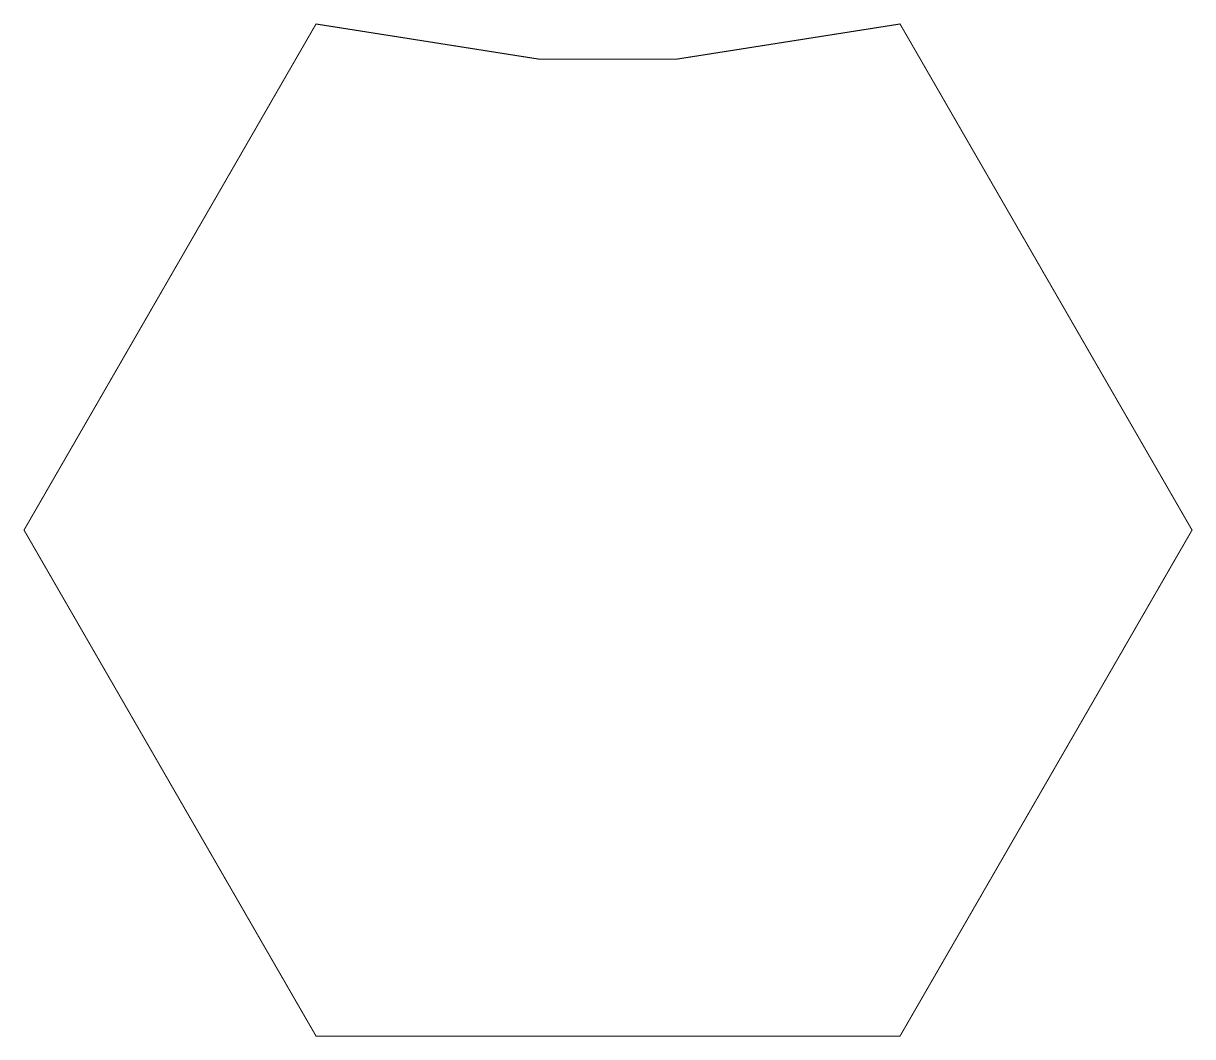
# Model space of a CAD drawing. Header units: millimetres. Extents: x -56 to 56, y -49 to 49.
import ezdxf

# ---------------------------------------------------------------- set-up
doc = ezdxf.new("R2010")
doc.units = ezdxf.units.MM
doc.header["$MEASUREMENT"] = 0
doc.layers.add('Board-Outline-Layer', color=7, linetype='Continuous', true_color=0xff00ff)

msp = doc.modelspace()

# ---------------------------------------------------------------- linework, layer by layer
at = {"layer": 'Board-Outline-Layer', "const_width": 0.1}
msp.add_lwpolyline([(56.04, -0.01), (28.04, 48.49), (6.68, 45.13), (-6.63, 45.13), (-27.96, 48.49), (-55.96, -0.01), (-27.96, -48.5), (28.04, -48.5)], close=True, dxfattribs=at)

doc.saveas('drawing.dxf')
